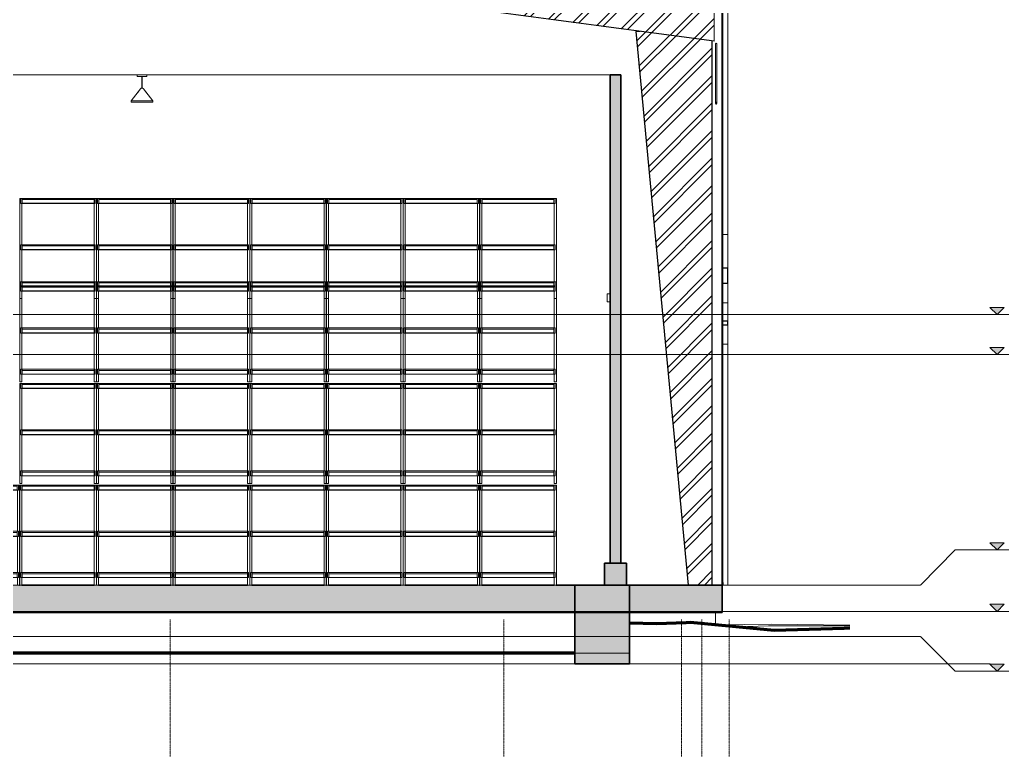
# Model space of a CAD drawing. Header units: centimetres. Extents: x -336 to 16318, y -437 to 1921.
# Drawn here: x 12667 to 14463, y -219 to 1128 of the extents above; entities that cross this region are included whole.
import ezdxf

# ---------------------------------------------------------------- set-up
doc = ezdxf.new("R2010")
doc.units = ezdxf.units.CM
doc.linetypes.add('Centre', pattern=[3.175, 0.635, -0.475, 1.59, -0.475])
doc.linetypes.add('Grid Line', pattern=[2.2225, 1.27, -0.3175, 0.3175, -0.3175])
for name, color, linetype, lineweight in [('A-CLNG', 7, 'Continuous', 9), ('A-FLOR', 7, 'Continuous', 9), ('A-FLOR-LEVL', 7, 'Continuous', 9), ('A-FLOR-PATT', 7, 'Continuous', 35), ('A-GENM', 7, 'Continuous', 9), ('A-WALL', 7, 'Continuous', 9), ('A-WALL-PATT', 7, 'Continuous', 35), ('C-BLDG-PADS', 7, 'Continuous', 9), ('C-TOPO', 7, 'Continuous', 9), ('E-LITE-EQPM', 7, 'Continuous', 9), ('I-WALL', 7, 'Continuous', 9), ('M-EQPM', 7, 'Continuous', 9), ('Q-SPCQ', 7, 'Continuous', 9), ('S-BEAM', 7, 'Continuous', 9), ('S-COLS', 7, 'Continuous', 9), ('S-GRID', 7, 'Continuous', 9)]:
    doc.layers.add(name, color=color, linetype=linetype, lineweight=lineweight)
pattern_1 = [(45, (4466.597, 712), (-25.1447, 25.1447), []), (45, (4466.597, 750.1), (-25.1447, 25.1447), [])]

# ---------------------------------------------------------------- blocks, each defined once
blk = doc.blocks.new('RVR_Tensor angular - d_25 mm-1722037-Section 7')
at = {"layer": 'A-GENM', "color": 8, "true_color": 0x808080}
for p, q in [((6075.8, 1083.6), (6075.8, 975)), ((6077.8, 975), (6077.8, 1083.6))]:
    blk.add_line(p, q, dxfattribs=at)
at = {"layer": 'A-GENM', "lineweight": 25, "flags": 128}
for points in [[(6076.8, 976.1), (6076.5, 976.1), (6076.3, 976), (6076.1, 975.8), (6076, 975.6), (6075.8, 975.4), (6075.8, 975.1), (6075.8, 974.9), (6075.8, 974.6), (6076, 974.4), (6076.1, 974.2), (6076.3, 974), (6076.5, 973.9), (6076.8, 973.9)], [(6076.8, 973.9), (6077, 973.9), (6077.2, 974), (6077.4, 974.2), (6077.6, 974.4), (6077.7, 974.6), (6077.8, 974.9), (6077.8, 975.1), (6077.7, 975.4), (6077.6, 975.6), (6077.4, 975.8), (6077.2, 976), (6077, 976.1), (6076.8, 976.1)]]:
    blk.add_lwpolyline(points, dxfattribs=at)
at = {"layer": 'A-GENM', "color": 8, "true_color": 0x808080}
for start_param, end_param in [(1.570796, 3.141593), (0, 1.570796)]:
    blk.add_ellipse((6076.8, 1083.6), major_axis=(1, 0), ratio=0.891007, start_param=start_param, end_param=end_param, dxfattribs=at)
blk = doc.blocks.new('PQ_RVR_EST-01_ZZ_ZZ_MO_T_A_rvt-2-Section 7')
at = {"layer": 'A-FLOR-PATT', "lineweight": 9, "true_color": 0x9a9a9a}
blk.add_hatch(color=253, dxfattribs=at).paths.add_polyline_path([(6015.8, 44), (6087.7, 44), (6087.7, 94), (2363, 94), (2363, 44), (5918.3, 44)])
at = {"layer": 'A-WALL-PATT', "lineweight": 9, "true_color": 0x9a9a9a}
blk.add_hatch(color=253, dxfattribs=at).paths.add_polyline_path([(5818.3, -50), (5918.3, -50), (5918.3, 44), (5818.3, 44), (5818.3, 41.8)])
at = {"layer": 'S-BEAM', "true_color": 0xc0c0c0}
h = blk.add_hatch(dxfattribs=at)
h.set_pattern_fill('FP_24', color=9, style=0, pattern_type=2)
h.set_pattern_definition(pattern_1)
h.paths.add_polyline_path([(6073.1, 1088.7), (6073.1, 1218.3), (4131.5, 1438.2), (4131.5, 1348.1), (6026, 1095)])
h = blk.add_hatch(dxfattribs=at)
h.set_pattern_fill('FP_24', color=9, style=0, pattern_type=2)
h.set_pattern_definition(pattern_1)
h.paths.add_polyline_path([(6073.1, 1088.2), (6073.1, 1088.7), (4131.5, 1348.1), (4131.5, 1347.5), (5913.9, 1109.4)])
at = {"layer": 'S-COLS', "true_color": 0xc0c0c0}
h = blk.add_hatch(dxfattribs=at)
h.set_pattern_fill('FP_24', color=9, style=0, pattern_type=2)
h.set_pattern_definition(pattern_1)
h.paths.add_polyline_path([(6025.4, 94), (6026, 94), (5930.2, 1106.2), (5929.6, 1106.2), (6025, 97.7)])
h = blk.add_hatch(dxfattribs=at)
h.set_pattern_fill('FP_24', color=9, style=0, pattern_type=2)
h.set_pattern_definition(pattern_1)
h.paths.add_polyline_path([(6069.1, 94), (6069.1, 1088.7), (5938, 1106.2), (5930.2, 1106.2), (6026, 94)])
h = blk.add_hatch(dxfattribs=at)
h.set_pattern_fill('FP_24', color=9, style=0, pattern_type=2)
h.set_pattern_definition(pattern_1)
h.paths.add_polyline_path([(6069.6, 94), (6069.6, 1088.6), (6069.1, 1088.7), (6069.1, 94)])
at = {"layer": 'A-FLOR', "lineweight": 35}
for p, q in [((4803.9, 94), (4803.7, 94)), ((4939.9, 94), (4807.9, 94)), ((5080, 94), (4947.9, 94)), ((5084.1, 94), (5083.9, 94)), ((5220.2, 94), (5088.1, 94)), ((5360.2, 94), (5228.1, 94)), ((5364.3, 94), (5364.2, 94)), ((5500.4, 94), (5368.3, 94)), ((5640.4, 94), (5508.3, 94)), ((5644.6, 94), (5644.4, 94)), ((5780.6, 94), (5648.5, 94)), ((6087.7, 94), (5784.6, 94)), ((6087.7, 44), (6087.7, 94)), ((2449.7, 44), (5818.3, 44)), ((5918.3, 44), (6087.7, 44))]:
    blk.add_line(p, q, dxfattribs=at)
at = {"layer": 'A-WALL', "lineweight": 35}
for p, q in [((5818.3, 44), (5818.3, -50)), ((5918.3, -50), (5918.3, 44)), ((5818.3, -50), (5918.3, -50))]:
    blk.add_line(p, q, dxfattribs=at)
at = {"layer": 'A-WALL'}
blk.add_line((6075.5, 21.7), (6075.5, 44), dxfattribs=at)
at = {"layer": 'S-BEAM'}
for p, q in [((4131.5, 1348.1), (6073.1, 1088.7)), ((4131.5, 1347.5), (6073.1, 1088.2)), ((6073.1, 1088.7), (6073.1, 1218.3)), ((6073.1, 1088.2), (6073.1, 1088.7))]:
    blk.add_line(p, q, dxfattribs=at)
at = {"layer": 'S-COLS'}
for p, q in [((5929.6, 1106.2), (5930.2, 1106.2)), ((5929.6, 1106.2), (6025.4, 94)), ((5930.2, 1106.2), (5938, 1106.2)), ((5930.2, 1106.2), (6026, 94)), ((6069.1, 1088.7), (6069.1, 94)), ((6069.6, 1088.6), (6069.6, 94))]:
    blk.add_line(p, q, dxfattribs=at)
at = {"layer": 'A-GENM', "lineweight": 25}
blk.add_blockref('RVR_Tensor angular - d_25 mm-1722037-Section 7', (0, 0), dxfattribs=at)
blk = doc.blocks.new('Lighting-Pendant-Vibia-NOTRH-5662 - Standard-V88-Section 7')
at = {"layer": 'E-LITE-EQPM'}
for p, q in [((2722, 588.8), (2722, 585.6)), ((2731, 588.8), (2722, 588.8)), ((2722, 585.6), (2731, 585.6)), ((2723, 589.1), (2723, 588.8)), ((2731, 589.1), (2723, 589.1)), ((2730.8, 585.6), (2730.8, 564.5)), ((2739, 589.1), (2731, 589.1)), ((2740, 588.8), (2731, 588.8)), ((2731, 585.6), (2740, 585.6)), ((2731.1, 564.5), (2731.1, 585.6)), ((2739, 588.8), (2739, 589.1)), ((2740, 585.6), (2740, 588.8)), ((2728.2, 563.3), (2711, 541.1)), ((2723.9, 556.9), (2723.7, 556.6)), ((2730.5, 564.6), (2730.5, 564.6)), ((2730.6, 564.6), (2731, 564.6)), ((2730.6, 564.6), (2730.8, 564.6)), ((2731, 564.6), (2731.3, 564.6)), ((2731.1, 564.6), (2731.3, 564.6)), ((2731.4, 564.6), (2731.5, 564.6)), ((2751, 541.1), (2733.7, 563.3)), ((2738.2, 556.6), (2738, 556.9)), ((2711, 541.1), (2711, 539.1)), ((2711, 541.1), (2731, 541.1)), ((2731, 539.1), (2711, 539.1)), ((2731, 541.1), (2751, 541.1)), ((2751, 539.1), (2731, 539.1)), ((2751, 539.1), (2751, 541.1))]:
    blk.add_line(p, q, dxfattribs=at)
at = {"layer": 'E-LITE-EQPM', "flags": 128}
for points in [[(2728.2, 563.3), (2728.3, 563.4), (2728.4, 563.5), (2728.5, 563.6), (2728.6, 563.7), (2728.7, 563.8), (2728.8, 563.8), (2728.9, 563.9), (2729, 564), (2729.1, 564.1), (2729.3, 564.2), (2729.4, 564.2), (2729.5, 564.3), (2729.6, 564.3), (2729.8, 564.4), (2729.9, 564.4), (2730, 564.5), (2730.2, 564.5), (2730.3, 564.5), (2730.5, 564.6), (2730.5, 564.6)], [(2731.5, 564.6), (2731.6, 564.5), (2731.7, 564.5), (2731.9, 564.5), (2732, 564.4), (2732.2, 564.4), (2732.3, 564.4), (2732.4, 564.3), (2732.5, 564.2), (2732.7, 564.2), (2732.8, 564.1), (2732.9, 564), (2733, 563.9), (2733.1, 563.9), (2733.2, 563.8), (2733.3, 563.7), (2733.4, 563.6), (2733.5, 563.5), (2733.6, 563.4), (2733.7, 563.3), (2733.7, 563.3)]]:
    blk.add_lwpolyline(points, dxfattribs=at)
blk = doc.blocks.new('Lighting-Pendant-Vibia-NOTRH-5662 - Standard-V89-Section 7')
at = {"layer": 'E-LITE-EQPM'}
for p, q in [((5024.5, 1001.2), (5007.3, 979)), ((5026.8, 1002.5), (5026.8, 1002.5)), ((5026.9, 1002.5), (5027.1, 1002.5)), ((5026.9, 1002.5), (5027.1, 1002.5)), ((5027.4, 1002.5), (5027.6, 1002.5)), ((5027.4, 1002.5), (5027.6, 1002.5)), ((5027.7, 1002.5), (5027.8, 1002.5)), ((5047.3, 979), (5030, 1001.2)), ((5007.3, 979), (5007.3, 977)), ((5007.3, 979), (5007.4, 979)), ((5007.4, 977), (5007.3, 977)), ((5047.1, 979), (5047.3, 979)), ((5047.3, 977), (5047.1, 977)), ((5047.3, 977), (5047.3, 979))]:
    blk.add_line(p, q, dxfattribs=at)
at = {"layer": 'E-LITE-EQPM', "flags": 128}
for points in [[(5024.5, 1001.2), (5024.6, 1001.3), (5024.7, 1001.4), (5024.8, 1001.5), (5024.9, 1001.6)], [(5025.1, 1001.7), (5025.2, 1001.8), (5025.3, 1001.9), (5025.4, 1002), (5025.6, 1002.1), (5025.7, 1002.1), (5025.8, 1002.2), (5025.9, 1002.2), (5026.1, 1002.3), (5026.2, 1002.3), (5026.3, 1002.4), (5026.5, 1002.4), (5026.6, 1002.4), (5026.8, 1002.5), (5026.8, 1002.5)], [(5027.8, 1002.5), (5027.9, 1002.4), (5028, 1002.4), (5028.2, 1002.4), (5028.3, 1002.3), (5028.5, 1002.3), (5028.6, 1002.2), (5028.7, 1002.2), (5028.8, 1002.1), (5029, 1002.1), (5029.1, 1002), (5029.2, 1001.9), (5029.3, 1001.8)], [(5029.6, 1001.6), (5029.7, 1001.5), (5029.8, 1001.4), (5029.9, 1001.3), (5030, 1001.2), (5030, 1001.2)]]:
    blk.add_lwpolyline(points, dxfattribs=at)
blk = doc.blocks.new('RVR-PQ-Dispositivo - Camara videovigilancia-V90-Section 7')
at = {"layer": 'M-EQPM'}
for p, q in [((5877.7, 611.5), (5877.7, 626.5)), ((5877.7, 626.5), (5882.7, 626.5)), ((5882.7, 611.5), (5877.7, 611.5))]:
    blk.add_line(p, q, dxfattribs=at)
blk = doc.blocks.new('PQ_RVR_MEP-01_ZZ_ZZ_MO_T_A_rvt-2-Section 7')
at = {"layer": 'E-LITE-EQPM', "lineweight": 9}
for name, p in [('Lighting-Pendant-Vibia-NOTRH-5662 - Standard-V88-Section 7', (2296.3, 437.9)), ('Lighting-Pendant-Vibia-NOTRH-5662 - Standard-V89-Section 7', (0, 0))]:
    blk.add_blockref(name, p, dxfattribs=at)
at = {"layer": 'M-EQPM', "lineweight": 9}
blk.add_blockref('RVR-PQ-Dispositivo - Camara videovigilancia-V90-Section 7', (0, 0), dxfattribs=at)
blk = doc.blocks.new('RVR_Texto Fachada - RVR_Texto Fachada-1366805-Section 7')
at = {"layer": 'A-GENM', "color": 8, "true_color": 0x808080}
for p, q in [((6088.2, 734.8), (6098.2, 734.8)), ((6098.2, 734.8), (6098.2, 673.2)), ((6098.2, 645.9), (6098.2, 609.9)), ((6088.2, 609.9), (6098.2, 609.9)), ((6098.2, 570), (6098.2, 534.5)), ((6088.2, 534.5), (6098.2, 534.5))]:
    blk.add_line(p, q, dxfattribs=at)
at = {"layer": 'A-GENM', "lineweight": 25}
for p, q in [((6098.2, 673.2), (6088.2, 673.2)), ((6088.2, 673.2), (6088.2, 645.9)), ((6098.2, 645.9), (6098.2, 673.2)), ((6088.2, 645.9), (6098.2, 645.9)), ((6098.2, 576.4), (6088.2, 576.4)), ((6088.2, 576.4), (6088.2, 570)), ((6098.2, 570), (6098.2, 576.4)), ((6088.2, 570), (6098.2, 570))]:
    blk.add_line(p, q, dxfattribs=at)
blk = doc.blocks.new('RVR-Rack Almacenamiento - Default-1745759-Section 7')
at = {"layer": 'Q-SPCQ', "color": 253, "true_color": 0xaaaaaa}
for p, q in [((3402.8, 276.9), (3404.8, 276.9)), ((3402.8, 276.9), (3402.8, 94)), ((3404.8, 276.9), (3407.1, 276.9)), ((3404.8, 276.9), (3404.8, 267.7)), ((3407.1, 267.7), (3407.1, 276.9)), ((3407.1, 276.9), (3538.5, 276.9)), ((3538.5, 274.8), (3407.1, 274.8)), ((3538.5, 276.9), (3540.7, 276.9)), ((3538.5, 276.9), (3538.5, 267.7)), ((3540.7, 267.7), (3540.7, 276.9)), ((3540.7, 276.9), (3542.8, 276.9)), ((3542.8, 94), (3542.8, 276.9)), ((3407.1, 267.7), (3404.8, 267.7)), ((3406.7, 192.3), (3406.7, 267.7)), ((3407.1, 268), (3538.5, 268)), ((3407.1, 267.7), (3538.5, 267.7)), ((3540.7, 267.7), (3538.5, 267.7)), ((3538.8, 267.7), (3538.8, 192.3)), ((3404.8, 192.3), (3407.1, 192.3)), ((3404.8, 192.3), (3404.8, 183.1)), ((3407.1, 183.1), (3404.8, 183.1)), ((3406.7, 116.9), (3406.7, 183.1)), ((3407.1, 183.1), (3407.1, 192.3)), ((3407.1, 192.3), (3538.5, 192.3)), ((3538.5, 190.2), (3407.1, 190.2)), ((3407.1, 183.4), (3538.5, 183.4)), ((3407.1, 183.1), (3538.5, 183.1)), ((3538.5, 192.3), (3540.7, 192.3)), ((3538.5, 192.3), (3538.5, 183.1)), ((3540.7, 183.1), (3538.5, 183.1)), ((3538.8, 183.1), (3538.8, 116.9)), ((3540.7, 183.1), (3540.7, 192.3)), ((3404.8, 116.9), (3407.1, 116.9)), ((3404.8, 116.9), (3404.8, 107.7)), ((3407.1, 107.7), (3407.1, 116.9)), ((3407.1, 116.9), (3538.5, 116.9)), ((3538.5, 114.8), (3407.1, 114.8)), ((3407.1, 108), (3538.5, 108)), ((3538.5, 116.9), (3540.7, 116.9)), ((3538.5, 116.9), (3538.5, 107.7)), ((3540.7, 107.7), (3540.7, 116.9)), ((3406.7, 94), (3402.8, 94)), ((3407.1, 107.7), (3404.8, 107.7)), ((3406.7, 94), (3406.7, 107.7)), ((3407.1, 107.7), (3538.5, 107.7)), ((3540.7, 107.7), (3538.5, 107.7)), ((3538.8, 107.7), (3538.8, 94)), ((3542.8, 94), (3538.8, 94))]:
    blk.add_line(p, q, dxfattribs=at)
blk = doc.blocks.new('RVR-Rack Almacenamiento - Default-1745858-Section 7')
at = {"layer": 'Q-SPCQ', "color": 253, "true_color": 0xaaaaaa}
for p, q in [((3262.6, 276.9), (3264.6, 276.9)), ((3262.6, 276.9), (3262.6, 94)), ((3264.6, 276.9), (3266.9, 276.9)), ((3264.6, 276.9), (3264.6, 267.7)), ((3266.9, 267.7), (3266.9, 276.9)), ((3266.9, 276.9), (3398.3, 276.9)), ((3398.3, 274.8), (3266.9, 274.8)), ((3398.3, 276.9), (3400.5, 276.9)), ((3398.3, 276.9), (3398.3, 267.7)), ((3400.5, 267.7), (3400.5, 276.9)), ((3400.5, 276.9), (3402.6, 276.9)), ((3402.6, 94), (3402.6, 276.9)), ((3266.9, 267.7), (3264.6, 267.7)), ((3266.5, 192.3), (3266.5, 267.7)), ((3266.9, 268), (3398.3, 268)), ((3266.9, 267.7), (3398.3, 267.7)), ((3400.5, 267.7), (3398.3, 267.7)), ((3398.6, 267.7), (3398.6, 192.3)), ((3264.6, 192.3), (3266.9, 192.3)), ((3264.6, 192.3), (3264.6, 183.1)), ((3266.9, 183.1), (3264.6, 183.1)), ((3266.5, 116.9), (3266.5, 183.1)), ((3266.9, 183.1), (3266.9, 192.3)), ((3266.9, 192.3), (3398.3, 192.3)), ((3398.3, 190.2), (3266.9, 190.2)), ((3266.9, 183.4), (3398.3, 183.4)), ((3266.9, 183.1), (3398.3, 183.1)), ((3398.3, 192.3), (3400.5, 192.3)), ((3398.3, 192.3), (3398.3, 183.1)), ((3400.5, 183.1), (3398.3, 183.1)), ((3398.6, 183.1), (3398.6, 116.9)), ((3400.5, 183.1), (3400.5, 192.3)), ((3264.6, 116.9), (3266.9, 116.9)), ((3264.6, 116.9), (3264.6, 107.7)), ((3266.9, 107.7), (3266.9, 116.9)), ((3266.9, 116.9), (3398.3, 116.9)), ((3398.3, 114.8), (3266.9, 114.8)), ((3266.9, 108), (3398.3, 108)), ((3398.3, 116.9), (3400.5, 116.9)), ((3398.3, 116.9), (3398.3, 107.7)), ((3400.5, 107.7), (3400.5, 116.9)), ((3266.5, 94), (3262.6, 94)), ((3266.9, 107.7), (3264.6, 107.7)), ((3266.5, 94), (3266.5, 107.7)), ((3266.9, 107.7), (3398.3, 107.7)), ((3400.5, 107.7), (3398.3, 107.7)), ((3398.6, 107.7), (3398.6, 94)), ((3402.6, 94), (3398.6, 94))]:
    blk.add_line(p, q, dxfattribs=at)
blk = doc.blocks.new('RVR-Rack Almacenamiento - Default-V96-Section 7')
at = {"layer": 'Q-SPCQ', "color": 253, "true_color": 0xaaaaaa}
for p, q in [((5644.6, 276.9), (5646.6, 276.9)), ((5644.6, 276.9), (5644.6, 94)), ((5646.6, 276.9), (5648.9, 276.9)), ((5646.6, 276.9), (5646.6, 267.7)), ((5648.9, 267.7), (5648.9, 276.9)), ((5648.9, 276.9), (5780.3, 276.9)), ((5780.3, 274.8), (5648.9, 274.8)), ((5780.3, 276.9), (5782.5, 276.9)), ((5780.3, 276.9), (5780.3, 267.7)), ((5782.5, 267.7), (5782.5, 276.9)), ((5782.5, 276.9), (5784.6, 276.9)), ((5784.6, 94), (5784.6, 276.9)), ((5648.9, 267.7), (5646.6, 267.7)), ((5648.5, 192.3), (5648.5, 267.7)), ((5648.9, 268), (5780.3, 268)), ((5648.9, 267.7), (5780.3, 267.7)), ((5782.5, 267.7), (5780.3, 267.7)), ((5780.6, 267.7), (5780.6, 192.3)), ((5646.6, 192.3), (5648.9, 192.3)), ((5646.6, 192.3), (5646.6, 183.1)), ((5648.9, 183.1), (5646.6, 183.1)), ((5648.5, 116.9), (5648.5, 183.1)), ((5648.9, 183.1), (5648.9, 192.3)), ((5648.9, 192.3), (5780.3, 192.3)), ((5780.3, 190.2), (5648.9, 190.2)), ((5648.9, 183.4), (5780.3, 183.4)), ((5648.9, 183.1), (5780.3, 183.1)), ((5780.3, 192.3), (5782.5, 192.3)), ((5780.3, 192.3), (5780.3, 183.1)), ((5782.5, 183.1), (5780.3, 183.1)), ((5780.6, 183.1), (5780.6, 116.9)), ((5782.5, 183.1), (5782.5, 192.3)), ((5646.6, 116.9), (5648.9, 116.9)), ((5646.6, 116.9), (5646.6, 107.7)), ((5648.9, 107.7), (5648.9, 116.9)), ((5648.9, 116.9), (5780.3, 116.9)), ((5780.3, 114.8), (5648.9, 114.8)), ((5648.9, 108), (5780.3, 108)), ((5780.3, 116.9), (5782.5, 116.9)), ((5780.3, 116.9), (5780.3, 107.7)), ((5782.5, 107.7), (5782.5, 116.9)), ((5648.5, 94), (5644.6, 94)), ((5648.9, 107.7), (5646.6, 107.7)), ((5648.5, 94), (5648.5, 107.7)), ((5648.9, 107.7), (5780.3, 107.7)), ((5782.5, 107.7), (5780.3, 107.7)), ((5780.6, 107.7), (5780.6, 94)), ((5784.6, 94), (5780.6, 94))]:
    blk.add_line(p, q, dxfattribs=at)
blk = doc.blocks.new('RVR-Rack Almacenamiento - Default-V98-Section 7')
at = {"layer": 'Q-SPCQ', "color": 253, "true_color": 0xaaaaaa}
for p, q in [((3402.8, 462.7), (3404.8, 462.7)), ((3402.8, 462.7), (3402.8, 279.9)), ((3404.8, 462.7), (3407.1, 462.7)), ((3404.8, 462.7), (3404.8, 453.5)), ((3407.1, 453.5), (3404.8, 453.5)), ((3406.7, 453.5), (3406.7, 378.1)), ((3407.1, 462.7), (3407.1, 453.5)), ((3538.5, 462.7), (3407.1, 462.7)), ((3407.1, 460.7), (3538.5, 460.7)), ((3538.5, 453.9), (3407.1, 453.9)), ((3538.5, 453.5), (3407.1, 453.5)), ((3538.5, 462.7), (3540.7, 462.7)), ((3538.5, 462.7), (3538.5, 453.5)), ((3540.7, 453.5), (3538.5, 453.5)), ((3538.8, 453.5), (3538.8, 378.1)), ((3540.7, 453.5), (3540.7, 462.7)), ((3540.7, 462.7), (3542.8, 462.7)), ((3542.8, 462.7), (3542.8, 279.9)), ((3404.8, 378.1), (3407.1, 378.1)), ((3404.8, 378.1), (3404.8, 368.9)), ((3407.1, 378.1), (3407.1, 368.9)), ((3538.5, 378.1), (3407.1, 378.1)), ((3538.5, 378.1), (3540.7, 378.1)), ((3538.5, 378.1), (3538.5, 368.9)), ((3540.7, 368.9), (3540.7, 378.1)), ((3407.1, 368.9), (3404.8, 368.9)), ((3406.7, 368.9), (3406.7, 302.7)), ((3407.1, 376.1), (3538.5, 376.1)), ((3538.5, 369.2), (3407.1, 369.2)), ((3538.5, 368.9), (3407.1, 368.9)), ((3540.7, 368.9), (3538.5, 368.9)), ((3538.8, 368.9), (3538.8, 302.7)), ((3404.8, 302.7), (3407.1, 302.7)), ((3404.8, 302.7), (3404.8, 293.5)), ((3407.1, 293.5), (3404.8, 293.5)), ((3406.7, 293.5), (3406.7, 279.9)), ((3407.1, 302.7), (3407.1, 293.5)), ((3538.5, 302.7), (3407.1, 302.7)), ((3407.1, 300.7), (3538.5, 300.7)), ((3538.5, 293.8), (3407.1, 293.8)), ((3538.5, 293.5), (3407.1, 293.5)), ((3538.5, 302.7), (3540.7, 302.7)), ((3538.5, 302.7), (3538.5, 293.5)), ((3540.7, 293.5), (3538.5, 293.5)), ((3538.8, 293.5), (3538.8, 279.9)), ((3540.7, 293.5), (3540.7, 302.7)), ((3406.7, 279.9), (3402.8, 279.9)), ((3542.8, 279.9), (3538.8, 279.9))]:
    blk.add_line(p, q, dxfattribs=at)
blk = doc.blocks.new('RVR-Rack Almacenamiento - Default-V97-Section 7')
at = {"layer": 'Q-SPCQ', "color": 253, "true_color": 0xaaaaaa}
for p, q in [((3262.6, 462.7), (3264.6, 462.7)), ((3262.6, 279.9), (3262.6, 462.7)), ((3264.6, 462.7), (3266.9, 462.7)), ((3264.6, 462.7), (3264.6, 453.5)), ((3266.9, 453.5), (3264.6, 453.5)), ((3266.5, 378.1), (3266.5, 453.5)), ((3266.9, 453.5), (3266.9, 462.7)), ((3398.3, 462.7), (3266.9, 462.7)), ((3266.9, 460.7), (3398.3, 460.7)), ((3398.3, 453.9), (3266.9, 453.9)), ((3398.3, 453.5), (3266.9, 453.5)), ((3398.3, 462.7), (3400.5, 462.7)), ((3398.3, 453.5), (3398.3, 462.7)), ((3400.5, 453.5), (3398.3, 453.5)), ((3398.6, 378.1), (3398.6, 453.5)), ((3400.5, 453.5), (3400.5, 462.7)), ((3400.5, 462.7), (3402.6, 462.7)), ((3402.6, 279.9), (3402.6, 462.7)), ((3264.6, 378.1), (3266.9, 378.1)), ((3264.6, 378.1), (3264.6, 368.9)), ((3266.9, 368.9), (3266.9, 378.1)), ((3398.3, 378.1), (3266.9, 378.1)), ((3398.3, 378.1), (3400.5, 378.1)), ((3398.3, 368.9), (3398.3, 378.1)), ((3400.5, 368.9), (3400.5, 378.1)), ((3266.9, 368.9), (3264.6, 368.9)), ((3266.5, 302.7), (3266.5, 368.9)), ((3266.9, 376.1), (3398.3, 376.1)), ((3398.3, 369.2), (3266.9, 369.2)), ((3398.3, 368.9), (3266.9, 368.9)), ((3400.5, 368.9), (3398.3, 368.9)), ((3398.6, 302.7), (3398.6, 368.9)), ((3264.6, 302.7), (3266.9, 302.7)), ((3264.6, 302.7), (3264.6, 293.5)), ((3266.9, 293.5), (3264.6, 293.5)), ((3266.5, 279.9), (3266.5, 293.5)), ((3266.9, 293.5), (3266.9, 302.7)), ((3398.3, 302.7), (3266.9, 302.7)), ((3266.9, 300.7), (3398.3, 300.7)), ((3398.3, 293.8), (3266.9, 293.8)), ((3398.3, 293.5), (3266.9, 293.5)), ((3398.3, 302.7), (3400.5, 302.7)), ((3398.3, 293.5), (3398.3, 302.7)), ((3400.5, 293.5), (3398.3, 293.5)), ((3398.6, 279.9), (3398.6, 293.5)), ((3400.5, 293.5), (3400.5, 302.7)), ((3266.5, 279.9), (3262.6, 279.9)), ((3402.6, 279.9), (3398.6, 279.9))]:
    blk.add_line(p, q, dxfattribs=at)
blk = doc.blocks.new('RVR-Rack Almacenamiento - Default-V99-Section 7')
at = {"layer": 'Q-SPCQ', "color": 253, "true_color": 0xaaaaaa}
for p, q in [((5644.6, 462.7), (5646.6, 462.7)), ((5644.6, 462.7), (5644.6, 279.9)), ((5646.6, 462.7), (5648.9, 462.7)), ((5646.6, 462.7), (5646.6, 453.5)), ((5648.9, 453.5), (5646.6, 453.5)), ((5648.5, 453.5), (5648.5, 378.1)), ((5648.9, 462.7), (5648.9, 453.5)), ((5780.3, 462.7), (5648.9, 462.7)), ((5648.9, 460.7), (5780.3, 460.7)), ((5780.3, 453.9), (5648.9, 453.9)), ((5780.3, 453.5), (5648.9, 453.5)), ((5780.3, 462.7), (5782.5, 462.7)), ((5780.3, 462.7), (5780.3, 453.5)), ((5782.5, 453.5), (5780.3, 453.5)), ((5780.6, 453.5), (5780.6, 378.1)), ((5782.5, 453.5), (5782.5, 462.7)), ((5782.5, 462.7), (5784.6, 462.7)), ((5784.6, 462.7), (5784.6, 279.9)), ((5646.6, 378.1), (5648.9, 378.1)), ((5646.6, 378.1), (5646.6, 368.9)), ((5648.9, 378.1), (5648.9, 368.9)), ((5780.3, 378.1), (5648.9, 378.1)), ((5780.3, 378.1), (5782.5, 378.1)), ((5780.3, 378.1), (5780.3, 368.9)), ((5782.5, 368.9), (5782.5, 378.1)), ((5648.9, 368.9), (5646.6, 368.9)), ((5648.5, 368.9), (5648.5, 302.7)), ((5648.9, 376.1), (5780.3, 376.1)), ((5780.3, 369.2), (5648.9, 369.2)), ((5780.3, 368.9), (5648.9, 368.9)), ((5782.5, 368.9), (5780.3, 368.9)), ((5780.6, 368.9), (5780.6, 302.7)), ((5646.6, 302.7), (5648.9, 302.7)), ((5646.6, 302.7), (5646.6, 293.5)), ((5648.9, 293.5), (5646.6, 293.5)), ((5648.5, 293.5), (5648.5, 279.9)), ((5648.9, 302.7), (5648.9, 293.5)), ((5780.3, 302.7), (5648.9, 302.7)), ((5648.9, 300.7), (5780.3, 300.7)), ((5780.3, 293.8), (5648.9, 293.8)), ((5780.3, 293.5), (5648.9, 293.5)), ((5780.3, 302.7), (5782.5, 302.7)), ((5780.3, 302.7), (5780.3, 293.5)), ((5782.5, 293.5), (5780.3, 293.5)), ((5780.6, 293.5), (5780.6, 279.9)), ((5782.5, 293.5), (5782.5, 302.7)), ((5648.5, 279.9), (5644.6, 279.9)), ((5784.6, 279.9), (5780.6, 279.9))]:
    blk.add_line(p, q, dxfattribs=at)
blk = doc.blocks.new('RVR-Rack Almacenamiento - Default-V101-Section 7')
at = {"layer": 'Q-SPCQ', "color": 253, "true_color": 0xaaaaaa}
for p, q in [((3402.8, 648.6), (3404.8, 648.6)), ((3402.8, 648.6), (3402.8, 465.7)), ((3404.8, 648.6), (3407.1, 648.6)), ((3404.8, 648.6), (3404.8, 639.4)), ((3407.1, 648.6), (3407.1, 639.4)), ((3538.5, 648.6), (3407.1, 648.6)), ((3538.5, 648.6), (3540.7, 648.6)), ((3538.5, 648.6), (3538.5, 639.4)), ((3540.7, 639.4), (3540.7, 648.6)), ((3540.7, 648.6), (3542.8, 648.6)), ((3542.8, 648.6), (3542.8, 465.7)), ((3407.1, 639.4), (3404.8, 639.4)), ((3406.7, 631.6), (3406.7, 564)), ((3407.1, 646.5), (3538.5, 646.5)), ((3538.5, 639.7), (3407.1, 639.7)), ((3538.5, 639.4), (3407.1, 639.4)), ((3540.7, 639.4), (3538.5, 639.4)), ((3538.8, 631.6), (3538.8, 564)), ((3404.8, 564), (3407.1, 564)), ((3404.8, 564), (3404.8, 554.8)), ((3407.1, 564), (3407.1, 554.8)), ((3538.5, 564), (3407.1, 564)), ((3407.1, 561.9), (3538.5, 561.9)), ((3538.5, 564), (3540.7, 564)), ((3538.5, 564), (3538.5, 554.8)), ((3540.7, 554.8), (3540.7, 564)), ((3407.1, 554.8), (3404.8, 554.8)), ((3406.7, 554.8), (3406.7, 488.6)), ((3538.5, 555.1), (3407.1, 555.1)), ((3538.5, 554.8), (3407.1, 554.8)), ((3540.7, 554.8), (3538.5, 554.8)), ((3538.8, 554.8), (3538.8, 488.6)), ((3404.8, 488.6), (3407.1, 488.6)), ((3404.8, 488.6), (3404.8, 479.4)), ((3407.1, 488.6), (3407.1, 479.4)), ((3538.5, 488.6), (3407.1, 488.6)), ((3407.1, 486.5), (3538.5, 486.5)), ((3538.5, 488.6), (3540.7, 488.6)), ((3538.5, 488.6), (3538.5, 479.4)), ((3540.7, 479.4), (3540.7, 488.6)), ((3407.1, 479.4), (3404.8, 479.4)), ((3406.7, 479.4), (3406.7, 465.7)), ((3538.5, 479.7), (3407.1, 479.7)), ((3538.5, 479.4), (3407.1, 479.4)), ((3540.7, 479.4), (3538.5, 479.4)), ((3538.8, 479.4), (3538.8, 465.7)), ((3406.7, 465.7), (3402.8, 465.7)), ((3542.8, 465.7), (3538.8, 465.7))]:
    blk.add_line(p, q, dxfattribs=at)
blk = doc.blocks.new('RVR-Rack Almacenamiento - Default-V100-Section 7')
at = {"layer": 'Q-SPCQ', "color": 253, "true_color": 0xaaaaaa}
for p, q in [((3262.6, 648.6), (3264.6, 648.6)), ((3262.6, 465.7), (3262.6, 648.6)), ((3264.6, 648.6), (3266.9, 648.6)), ((3264.6, 648.6), (3264.6, 639.4)), ((3266.9, 639.4), (3266.9, 648.6)), ((3398.3, 648.6), (3266.9, 648.6)), ((3398.3, 648.6), (3400.5, 648.6)), ((3398.3, 639.4), (3398.3, 648.6)), ((3400.5, 639.4), (3400.5, 648.6)), ((3400.5, 648.6), (3402.6, 648.6)), ((3402.6, 465.7), (3402.6, 648.6)), ((3266.9, 639.4), (3264.6, 639.4)), ((3266.5, 564), (3266.5, 631.6)), ((3266.9, 646.5), (3398.3, 646.5)), ((3398.3, 639.7), (3266.9, 639.7)), ((3398.3, 639.4), (3266.9, 639.4)), ((3400.5, 639.4), (3398.3, 639.4)), ((3398.6, 564), (3398.6, 631.6)), ((3264.6, 564), (3266.9, 564)), ((3264.6, 564), (3264.6, 554.8)), ((3266.9, 554.8), (3266.9, 564)), ((3398.3, 564), (3266.9, 564)), ((3266.9, 561.9), (3398.3, 561.9)), ((3398.3, 564), (3400.5, 564)), ((3398.3, 554.8), (3398.3, 564)), ((3400.5, 554.8), (3400.5, 564)), ((3266.9, 554.8), (3264.6, 554.8)), ((3266.5, 488.6), (3266.5, 554.8)), ((3398.3, 555.1), (3266.9, 555.1)), ((3398.3, 554.8), (3266.9, 554.8)), ((3400.5, 554.8), (3398.3, 554.8)), ((3398.6, 488.6), (3398.6, 554.8)), ((3264.6, 488.6), (3266.9, 488.6)), ((3264.6, 488.6), (3264.6, 479.4)), ((3266.9, 479.4), (3266.9, 488.6)), ((3398.3, 488.6), (3266.9, 488.6)), ((3266.9, 486.5), (3398.3, 486.5)), ((3398.3, 488.6), (3400.5, 488.6)), ((3398.3, 479.4), (3398.3, 488.6)), ((3400.5, 479.4), (3400.5, 488.6)), ((3266.9, 479.4), (3264.6, 479.4)), ((3266.5, 465.7), (3266.5, 479.4)), ((3398.3, 479.7), (3266.9, 479.7)), ((3398.3, 479.4), (3266.9, 479.4)), ((3400.5, 479.4), (3398.3, 479.4)), ((3398.6, 465.7), (3398.6, 479.4)), ((3266.5, 465.7), (3262.6, 465.7)), ((3402.6, 465.7), (3398.6, 465.7))]:
    blk.add_line(p, q, dxfattribs=at)
blk = doc.blocks.new('RVR-Rack Almacenamiento - Default-V102-Section 7')
at = {"layer": 'Q-SPCQ', "color": 253, "true_color": 0xaaaaaa}
for p, q in [((5644.6, 648.6), (5646.6, 648.6)), ((5644.6, 648.6), (5644.6, 465.7)), ((5646.6, 648.6), (5648.9, 648.6)), ((5646.6, 648.6), (5646.6, 639.4)), ((5648.9, 648.6), (5648.9, 639.4)), ((5780.3, 648.6), (5648.9, 648.6)), ((5780.3, 648.6), (5782.5, 648.6)), ((5780.3, 648.6), (5780.3, 639.4)), ((5782.5, 639.4), (5782.5, 648.6)), ((5782.5, 648.6), (5784.6, 648.6)), ((5784.6, 648.6), (5784.6, 465.7)), ((5648.9, 639.4), (5646.6, 639.4)), ((5648.5, 631.6), (5648.5, 564)), ((5648.9, 646.5), (5780.3, 646.5)), ((5780.3, 639.7), (5648.9, 639.7)), ((5780.3, 639.4), (5648.9, 639.4)), ((5782.5, 639.4), (5780.3, 639.4)), ((5780.6, 631.6), (5780.6, 564)), ((5646.6, 564), (5648.9, 564)), ((5646.6, 564), (5646.6, 554.8)), ((5648.9, 564), (5648.9, 554.8)), ((5780.3, 564), (5648.9, 564)), ((5648.9, 561.9), (5780.3, 561.9)), ((5780.3, 564), (5782.5, 564)), ((5780.3, 564), (5780.3, 554.8)), ((5782.5, 554.8), (5782.5, 564)), ((5648.9, 554.8), (5646.6, 554.8)), ((5648.5, 554.8), (5648.5, 488.6)), ((5780.3, 555.1), (5648.9, 555.1)), ((5780.3, 554.8), (5648.9, 554.8)), ((5782.5, 554.8), (5780.3, 554.8)), ((5780.6, 554.8), (5780.6, 488.6)), ((5646.6, 488.6), (5648.9, 488.6)), ((5646.6, 488.6), (5646.6, 479.4)), ((5648.9, 488.6), (5648.9, 479.4)), ((5780.3, 488.6), (5648.9, 488.6)), ((5648.9, 486.5), (5780.3, 486.5)), ((5780.3, 488.6), (5782.5, 488.6)), ((5780.3, 488.6), (5780.3, 479.4)), ((5782.5, 479.4), (5782.5, 488.6)), ((5648.9, 479.4), (5646.6, 479.4)), ((5648.5, 479.4), (5648.5, 465.7)), ((5780.3, 479.7), (5648.9, 479.7)), ((5780.3, 479.4), (5648.9, 479.4)), ((5782.5, 479.4), (5780.3, 479.4)), ((5780.6, 479.4), (5780.6, 465.7)), ((5648.5, 465.7), (5644.6, 465.7)), ((5784.6, 465.7), (5780.6, 465.7))]:
    blk.add_line(p, q, dxfattribs=at)
blk = doc.blocks.new('RVR-Rack Almacenamiento - Default-V104-Section 7')
at = {"layer": 'Q-SPCQ', "color": 253, "true_color": 0xaaaaaa}
for p, q in [((3402.8, 800.8), (3404.8, 800.8)), ((3402.8, 800.8), (3402.8, 618)), ((3404.8, 800.8), (3407.1, 800.8)), ((3404.8, 800.8), (3404.8, 791.6)), ((3407.1, 791.6), (3404.8, 791.6)), ((3406.7, 791.6), (3406.7, 716.2)), ((3407.1, 800.8), (3407.1, 791.6)), ((3538.5, 800.8), (3407.1, 800.8)), ((3407.1, 798.8), (3538.5, 798.8)), ((3538.5, 792), (3407.1, 792)), ((3538.5, 791.6), (3407.1, 791.6)), ((3538.5, 800.8), (3540.7, 800.8)), ((3538.5, 800.8), (3538.5, 791.6)), ((3540.7, 791.6), (3538.5, 791.6)), ((3538.8, 791.6), (3538.8, 716.2)), ((3540.7, 791.6), (3540.7, 800.8)), ((3540.7, 800.8), (3542.8, 800.8)), ((3542.8, 800.8), (3542.8, 618)), ((3404.8, 716.2), (3407.1, 716.2)), ((3404.8, 716.2), (3404.8, 707)), ((3407.1, 707), (3404.8, 707)), ((3406.7, 707), (3406.7, 648.6)), ((3407.1, 716.2), (3407.1, 707)), ((3538.5, 716.2), (3407.1, 716.2)), ((3407.1, 714.2), (3538.5, 714.2)), ((3538.5, 707.3), (3407.1, 707.3)), ((3538.5, 707), (3407.1, 707)), ((3538.5, 716.2), (3540.7, 716.2)), ((3538.5, 716.2), (3538.5, 707)), ((3540.7, 707), (3538.5, 707)), ((3538.8, 707), (3538.8, 648.6)), ((3540.7, 707), (3540.7, 716.2)), ((3404.8, 640.8), (3407.1, 640.8)), ((3404.8, 640.8), (3404.8, 631.6)), ((3407.1, 631.6), (3404.8, 631.6)), ((3406.7, 631.6), (3406.7, 618)), ((3407.1, 640.8), (3407.1, 631.6)), ((3538.5, 640.8), (3407.1, 640.8)), ((3407.1, 638.8), (3538.5, 638.8)), ((3538.5, 631.9), (3407.1, 631.9)), ((3538.5, 631.6), (3407.1, 631.6)), ((3538.5, 640.8), (3540.7, 640.8)), ((3538.5, 640.8), (3538.5, 631.6)), ((3540.7, 631.6), (3538.5, 631.6)), ((3538.8, 631.6), (3538.8, 618)), ((3540.7, 631.6), (3540.7, 640.8)), ((3406.7, 618), (3402.8, 618)), ((3542.8, 618), (3538.8, 618))]:
    blk.add_line(p, q, dxfattribs=at)
blk = doc.blocks.new('RVR-Rack Almacenamiento - Default-V103-Section 7')
at = {"layer": 'Q-SPCQ', "color": 253, "true_color": 0xaaaaaa}
for p, q in [((3262.6, 800.8), (3264.6, 800.8)), ((3262.6, 618), (3262.6, 800.8)), ((3264.6, 800.8), (3266.9, 800.8)), ((3264.6, 800.8), (3264.6, 791.6)), ((3266.9, 791.6), (3264.6, 791.6)), ((3266.5, 716.2), (3266.5, 791.6)), ((3266.9, 791.6), (3266.9, 800.8)), ((3398.3, 800.8), (3266.9, 800.8)), ((3266.9, 798.8), (3398.3, 798.8)), ((3398.3, 792), (3266.9, 792)), ((3398.3, 791.6), (3266.9, 791.6)), ((3398.3, 800.8), (3400.5, 800.8)), ((3398.3, 791.6), (3398.3, 800.8)), ((3400.5, 791.6), (3398.3, 791.6)), ((3398.6, 716.2), (3398.6, 791.6)), ((3400.5, 791.6), (3400.5, 800.8)), ((3400.5, 800.8), (3402.6, 800.8)), ((3402.6, 618), (3402.6, 800.8)), ((3264.6, 716.2), (3266.9, 716.2)), ((3264.6, 716.2), (3264.6, 707)), ((3266.9, 707), (3264.6, 707)), ((3266.5, 648.6), (3266.5, 707)), ((3266.9, 707), (3266.9, 716.2)), ((3398.3, 716.2), (3266.9, 716.2)), ((3266.9, 714.2), (3398.3, 714.2)), ((3398.3, 707.3), (3266.9, 707.3)), ((3398.3, 707), (3266.9, 707)), ((3398.3, 716.2), (3400.5, 716.2)), ((3398.3, 707), (3398.3, 716.2)), ((3400.5, 707), (3398.3, 707)), ((3398.6, 648.6), (3398.6, 707)), ((3400.5, 707), (3400.5, 716.2)), ((3264.6, 640.8), (3266.9, 640.8)), ((3264.6, 640.8), (3264.6, 631.6)), ((3266.9, 631.6), (3264.6, 631.6)), ((3266.5, 618), (3266.5, 631.6)), ((3266.9, 631.6), (3266.9, 640.8)), ((3398.3, 640.8), (3266.9, 640.8)), ((3266.9, 638.8), (3398.3, 638.8)), ((3398.3, 631.9), (3266.9, 631.9)), ((3398.3, 631.6), (3266.9, 631.6)), ((3398.3, 640.8), (3400.5, 640.8)), ((3398.3, 631.6), (3398.3, 640.8)), ((3400.5, 631.6), (3398.3, 631.6)), ((3398.6, 618), (3398.6, 631.6)), ((3400.5, 631.6), (3400.5, 640.8)), ((3266.5, 618), (3262.6, 618)), ((3402.6, 618), (3398.6, 618))]:
    blk.add_line(p, q, dxfattribs=at)
blk = doc.blocks.new('RVR-Rack Almacenamiento - Default-V105-Section 7')
at = {"layer": 'Q-SPCQ', "color": 253, "true_color": 0xaaaaaa}
for p, q in [((5644.6, 800.8), (5646.6, 800.8)), ((5644.6, 800.8), (5644.6, 618)), ((5646.6, 800.8), (5648.9, 800.8)), ((5646.6, 800.8), (5646.6, 791.6)), ((5648.9, 791.6), (5646.6, 791.6)), ((5648.5, 791.6), (5648.5, 716.2)), ((5648.9, 800.8), (5648.9, 791.6)), ((5780.3, 800.8), (5648.9, 800.8)), ((5648.9, 798.8), (5780.3, 798.8)), ((5780.3, 792), (5648.9, 792)), ((5780.3, 791.6), (5648.9, 791.6)), ((5780.3, 800.8), (5782.5, 800.8)), ((5780.3, 800.8), (5780.3, 791.6)), ((5782.5, 791.6), (5780.3, 791.6)), ((5780.6, 791.6), (5780.6, 716.2)), ((5782.5, 791.6), (5782.5, 800.8)), ((5782.5, 800.8), (5784.6, 800.8)), ((5784.6, 800.8), (5784.6, 618)), ((5646.6, 716.2), (5648.9, 716.2)), ((5646.6, 716.2), (5646.6, 707)), ((5648.9, 707), (5646.6, 707)), ((5648.5, 707), (5648.5, 648.6)), ((5648.9, 716.2), (5648.9, 707)), ((5780.3, 716.2), (5648.9, 716.2)), ((5648.9, 714.2), (5780.3, 714.2)), ((5780.3, 707.3), (5648.9, 707.3)), ((5780.3, 707), (5648.9, 707)), ((5780.3, 716.2), (5782.5, 716.2)), ((5780.3, 716.2), (5780.3, 707)), ((5782.5, 707), (5780.3, 707)), ((5780.6, 707), (5780.6, 648.6)), ((5782.5, 707), (5782.5, 716.2)), ((5646.6, 640.8), (5648.9, 640.8)), ((5646.6, 640.8), (5646.6, 631.6)), ((5648.9, 631.6), (5646.6, 631.6)), ((5648.5, 631.6), (5648.5, 618)), ((5648.9, 640.8), (5648.9, 631.6)), ((5780.3, 640.8), (5648.9, 640.8)), ((5648.9, 638.8), (5780.3, 638.8)), ((5780.3, 631.9), (5648.9, 631.9)), ((5780.3, 631.6), (5648.9, 631.6)), ((5780.3, 640.8), (5782.5, 640.8)), ((5780.3, 640.8), (5780.3, 631.6)), ((5782.5, 631.6), (5780.3, 631.6)), ((5780.6, 631.6), (5780.6, 618)), ((5782.5, 631.6), (5782.5, 640.8)), ((5648.5, 618), (5644.6, 618)), ((5784.6, 618), (5780.6, 618))]:
    blk.add_line(p, q, dxfattribs=at)
blk = doc.blocks.new('RVR-PQ-Canal ALL-Basado en cara - 100 x 150 x Sin camara-1832322-Section 7')
at = {"layer": 'A-GENM', "color": 8, "true_color": 0x808080}
for p, q in [((6088.2, 1234.5), (6098.2, 1234.5)), ((6098.2, 1234.5), (6098.2, 734.8)), ((6098.2, 609.9), (6098.2, 576.4)), ((6098.2, 534.5), (6098.2, 94)), ((6098.2, 94), (6089.5, 94))]:
    blk.add_line(p, q, dxfattribs=at)
blk = doc.blocks.new('Level - Con_Triangulo-1145637-Section 7')
at = {"layer": 'A-FLOR-LEVL', "true_color": 0xe2e2e2}
blk.add_hatch(color=254, dxfattribs=at).paths.add_polyline_path([(6603, -50.6), (6590.1, -63.5), (6577.2, -50.6)])
at = {"layer": 'A-FLOR-LEVL', "color": 253, "true_color": 0xaaaaaa}
for p, q in [((6603, -50.6), (6577.2, -50.6)), ((6577.2, -50.6), (6590.1, -63.5)), ((6590.1, -63.5), (6603, -50.6)), ((6577.2, -63.5), (6815.7, -63.5))]:
    blk.add_line(p, q, dxfattribs=at)

msp = doc.modelspace()

# ---------------------------------------------------------------- hatches: boundary and pattern name
at = {"layer": 'A-FLOR-PATT', "lineweight": 9, "true_color": 0x9a9a9a}
msp.add_hatch(color=253, dxfattribs=at).paths.add_polyline_path([(13777.229, 44), (13781.621, 44), (13781.621, 94), (10397.906, 94), (10397.906, 44), (13675.393, 44)])
at = {"layer": 'A-WALL-PATT', "lineweight": 9, "true_color": 0x9a9a9a}
for points in [[(13951.515, 99), (13951.515, 1234.505), (13951.015, 1234.505), (13951.015, 99)], [(13766.029, 134), (13766.029, 1027), (13746.029, 1027), (13746.029, 134)], [(13776.029, 94), (13776.029, 134), (13736.029, 134), (13736.029, 94)], [(13681.621, -50), (13781.621, -50), (13781.621, 94), (13681.621, 94), (13681.621, 41.829)], [(13950.265, 94), (13952.765, 94), (13952.765, 99), (13950.265, 99), (13950.265, 97.67)]]:
    msp.add_hatch(color=253, dxfattribs=at).paths.add_polyline_path(points)

# ---------------------------------------------------------------- linework, layer by layer
at = {"layer": 'A-CLNG', "color": 8, "lineweight": 18, "true_color": 0x808080}
msp.add_line((13746.029, 1027), (10943.613, 1027), dxfattribs=at)
at = {"layer": 'A-FLOR', "lineweight": 35}
for p, q in [((12667.194, 94), (12667.005, 94)), ((12803.243, 94), (12671.163, 94)), ((12943.26, 94), (12811.18, 94)), ((12947.418, 94), (12947.229, 94)), ((13083.467, 94), (12951.387, 94)), ((13223.484, 94), (13091.404, 94)), ((13227.642, 94), (13227.453, 94)), ((13363.691, 94), (13231.611, 94)), ((13503.708, 94), (13371.628, 94)), ((13507.866, 94), (13507.677, 94)), ((13643.915, 94), (13511.835, 94)), ((13781.621, 94), (13647.884, 94)), ((13781.621, 44), (13781.621, 94)), ((10212.995, 44), (13781.621, 44))]:
    msp.add_line(p, q, dxfattribs=at)
at = {"layer": 'A-FLOR-LEVL', "color": 253, "linetype": 'Centre', "true_color": 0xaaaaaa}
for p, q in [((7411.125, 588.801), (14440.542, 588.801)), ((7411.125, 515.53), (14440.542, 515.53)), ((7411.125, 94), (14313.542, 94)), ((7411.125, 46.025), (14440.542, 46.025)), ((7411.125, 0), (14313.542, 0)), ((14440.542, -50), (7411.125, -50))]:
    msp.add_line(p, q, dxfattribs=at)
at = {"layer": 'A-FLOR-LEVL', "color": 253, "true_color": 0xaaaaaa}
for p, q in [((14313.542, 94), (14377.042, 158.326)), ((14377.042, 158.326), (14440.542, 158.326)), ((14313.542, 0), (14377.042, -63.5)), ((14377.042, -63.5), (14440.542, -63.5))]:
    msp.add_line(p, q, dxfattribs=at)
at = {"layer": 'A-WALL', "lineweight": 35}
for p, q in [((13951.015, 1234.505), (13951.015, 99)), ((13951.515, 99), (13951.515, 1234.505)), ((13736.029, 134), (13736.029, 94)), ((13776.029, 134), (13736.029, 134)), ((13776.029, 94), (13776.029, 134)), ((13681.621, 94), (13681.621, -50)), ((13951.015, 99), (13951.515, 99)), ((13781.621, -50), (13781.621, 44)), ((13681.621, -50), (13781.621, -50))]:
    msp.add_line(p, q, dxfattribs=at)
at = {"layer": 'A-WALL'}
for p, q in [((13952.765, 99), (13950.265, 99)), ((13950.265, 99), (13950.265, 94)), ((13950.265, 94), (13952.765, 94)), ((13952.765, 94), (13952.765, 99)), ((13938.755, 21.702), (13938.755, 44))]:
    msp.add_line(p, q, dxfattribs=at)
at = {"layer": 'C-BLDG-PADS', "color": 253, "lineweight": 18, "true_color": 0xaaaaaa}
for p, q in [((13781.621, 0), (10397.906, 0)), ((10397.906, -30.48), (13781.621, -30.48))]:
    msp.add_line(p, q, dxfattribs=at)
at = {"layer": 'C-TOPO', "color": 253, "true_color": 0xaaaaaa}
for p, q in [((13884.902, 26.7), (13781.621, 24.895)), ((13781.621, 24.889), (13781.621, 24.895)), ((13781.621, 24.895), (13781.621, 24.889)), ((13830.724, 23.813), (13781.621, 24.889)), ((13885.065, 25.884), (13830.724, 23.813)), ((13884.902, 26.7), (13892.985, 25.97)), ((13892.985, 25.97), (13885.065, 25.884)), ((14046.123, 11.691), (13892.985, 25.97)), ((14040.244, 22.8), (13943.367, 21.272)), ((14035.933, 19.4), (13978.483, 17.998)), ((14184.574, 19.844), (14035.933, 19.4)), ((14184.574, 20.744), (14040.244, 22.8)), ((14184.574, 15.86), (14046.048, 11.698)), ((14173.906, 15.409), (14046.123, 11.691)), ((14184.574, 15.748), (14173.906, 15.409)), ((12496.669, -30.496), (13681.621, -30.496))]:
    msp.add_line(p, q, dxfattribs=at)
at = {"layer": 'C-TOPO', "color": 253, "lineweight": 70, "true_color": 0xaaaaaa}
for p, q in [((13781.621, 24.889), (13830.724, 23.813)), ((13830.724, 23.813), (13885.065, 25.884)), ((13885.065, 25.884), (13892.985, 25.97)), ((13892.985, 25.97), (14046.123, 11.691)), ((14046.123, 11.691), (14173.906, 15.409)), ((14173.906, 15.409), (14184.574, 15.748)), ((13681.621, -30.496), (12496.669, -30.496))]:
    msp.add_line(p, q, dxfattribs=at)
at = {"layer": 'I-WALL', "lineweight": 35}
for p, q in [((13746.029, 1027), (13746.029, 134)), ((13766.029, 1027), (13746.029, 1027)), ((13766.029, 134), (13766.029, 1027))]:
    msp.add_line(p, q, dxfattribs=at)
at = {"layer": 'S-GRID', "color": 253, "linetype": 'Grid Line', "true_color": 0xaaaaaa}
for p, q in [((12941.841, -219.006), (12941.841, 30.994)), ((13551.841, -219.006), (13551.841, 30.994)), ((13876.841, -219.006), (13876.841, 30.994)), ((13913.747, -219.006), (13913.747, 30.994)), ((13963.747, -219.006), (13963.747, 30.994))]:
    msp.add_line(p, q, dxfattribs=at)

# ---------------------------------------------------------------- block references
at = {"lineweight": 5}
for name in ['PQ_RVR_EST-01_ZZ_ZZ_MO_T_A_rvt-2-Section 7', 'PQ_RVR_MEP-01_ZZ_ZZ_MO_T_A_rvt-2-Section 7']:
    msp.add_blockref(name, (7863.302, 0), dxfattribs=at)
at = {"layer": 'A-FLOR-LEVL', "color": 253, "true_color": 0xaaaaaa}
for p in [(7863.302, 652.301), (7863.302, 579.03), (7863.302, 221.826), (7863.302, 109.525), (7863.302, 0)]:
    msp.add_blockref('Level - Con_Triangulo-1145637-Section 7', p, dxfattribs=at)
at = {"layer": 'A-GENM', "color": 8, "true_color": 0x808080}
for name in ['RVR-PQ-Canal ALL-Basado en cara - 100 x 150 x Sin camara-1832322-Section 7', 'RVR_Texto Fachada - RVR_Texto Fachada-1366805-Section 7']:
    msp.add_blockref(name, (7863.302, 0), dxfattribs=at)
at = {"layer": 'Q-SPCQ', "color": 253, "true_color": 0xaaaaaa}
for name, p in [('RVR-Rack Almacenamiento - Default-V104-Section 7', (9264.423, 0)), ('RVR-Rack Almacenamiento - Default-V103-Section 7', (9544.647, 0)), ('RVR-Rack Almacenamiento - Default-V104-Section 7', (9544.647, 0)), ('RVR-Rack Almacenamiento - Default-V103-Section 7', (9824.871, 0)), ('RVR-Rack Almacenamiento - Default-V104-Section 7', (9824.871, 0)), ('RVR-Rack Almacenamiento - Default-V103-Section 7', (10105.095, 0)), ('RVR-Rack Almacenamiento - Default-V105-Section 7', (7863.302, 0)), ('RVR-Rack Almacenamiento - Default-V101-Section 7', (9264.423, 0)), ('RVR-Rack Almacenamiento - Default-V100-Section 7', (9544.647, 0)), ('RVR-Rack Almacenamiento - Default-V101-Section 7', (9544.647, 0)), ('RVR-Rack Almacenamiento - Default-V100-Section 7', (9824.871, 0)), ('RVR-Rack Almacenamiento - Default-V101-Section 7', (9824.871, 0)), ('RVR-Rack Almacenamiento - Default-V100-Section 7', (10105.095, 0)), ('RVR-Rack Almacenamiento - Default-V102-Section 7', (7863.302, 0)), ('RVR-Rack Almacenamiento - Default-V98-Section 7', (9264.423, 0)), ('RVR-Rack Almacenamiento - Default-V97-Section 7', (9544.647, 0)), ('RVR-Rack Almacenamiento - Default-V98-Section 7', (9544.647, 0)), ('RVR-Rack Almacenamiento - Default-V97-Section 7', (9824.871, 0)), ('RVR-Rack Almacenamiento - Default-V98-Section 7', (9824.871, 0)), ('RVR-Rack Almacenamiento - Default-V97-Section 7', (10105.095, 0)), ('RVR-Rack Almacenamiento - Default-V99-Section 7', (7863.302, 0)), ('RVR-Rack Almacenamiento - Default-1745858-Section 7', (9264.423, 0)), ('RVR-Rack Almacenamiento - Default-1745759-Section 7', (9264.423, 0)), ('RVR-Rack Almacenamiento - Default-1745858-Section 7', (9544.647, 0)), ('RVR-Rack Almacenamiento - Default-1745759-Section 7', (9544.647, 0)), ('RVR-Rack Almacenamiento - Default-1745858-Section 7', (9824.871, 0)), ('RVR-Rack Almacenamiento - Default-1745759-Section 7', (9824.871, 0)), ('RVR-Rack Almacenamiento - Default-1745858-Section 7', (10105.095, 0)), ('RVR-Rack Almacenamiento - Default-V96-Section 7', (7863.302, 0))]:
    msp.add_blockref(name, p, dxfattribs=at)

doc.saveas('drawing.dxf')
